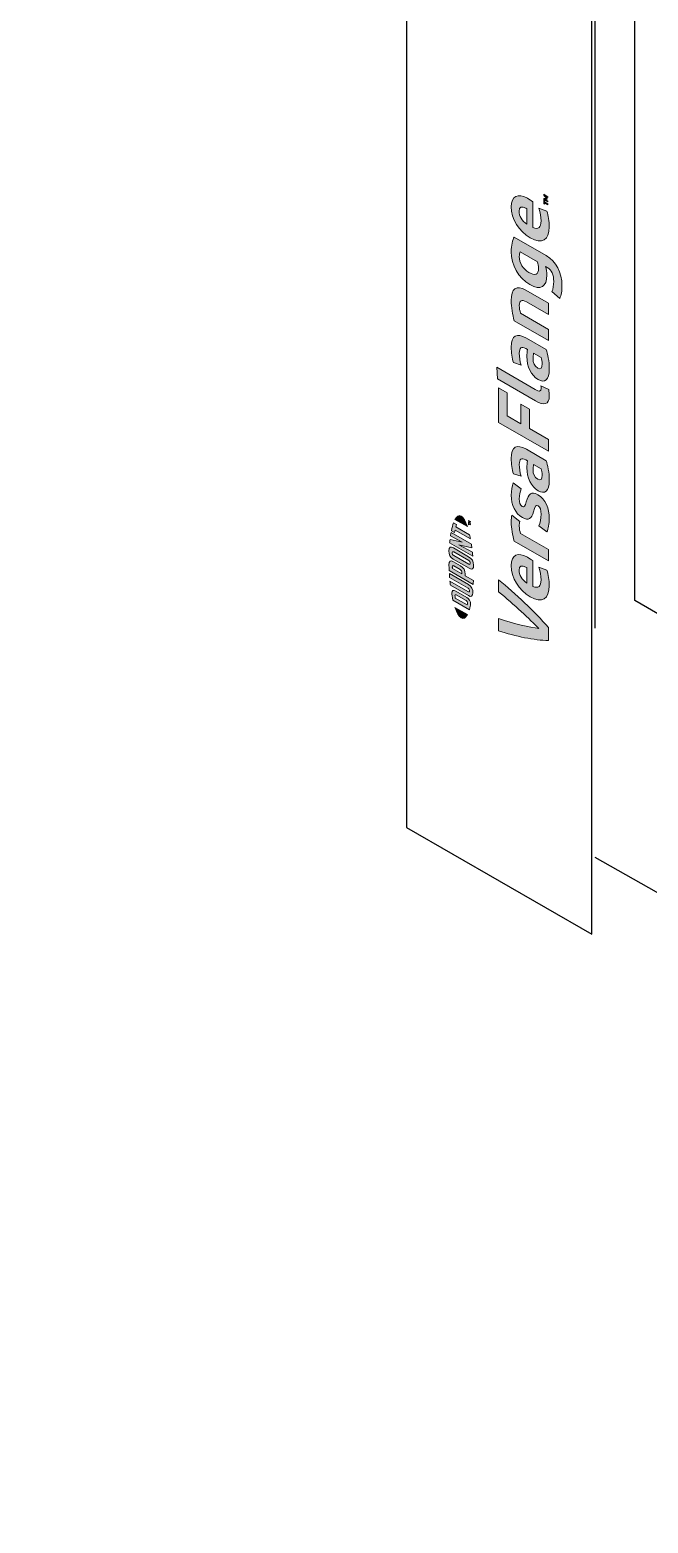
# Model space of a CAD drawing. Header units: inches. Extents: x -20.7 to 76.3, y -55.2 to 19.1.
# Drawn here: x 57.85 to 59.177, y -37.21 to -34.005 of the extents above; entities that cross this region are included whole.
import ezdxf

# ---------------------------------------------------------------- set-up
doc = ezdxf.new("R2010")
doc.units = ezdxf.units.IN
doc.header["$MEASUREMENT"] = 0
doc.layers.add('G-ANNO-TTLB', color=7, linetype='Continuous', lineweight=0)
doc.layers.add('TYVEK', color=7, linetype='Continuous', lineweight=0)

# ---------------------------------------------------------------- blocks, each defined once
blk = doc.blocks.new('Block_360')
at = {"layer": 'TYVEK', "true_color": 0x18467f, "transparency": 33554687}
h = blk.add_hatch(color=156, dxfattribs=at)
h.dxf.hatch_style = 2
edge = h.paths.add_edge_path()
edge.add_spline(control_points=[(58.7616, -35.084), (58.7619, -35.0821), (58.7623, -35.0803), (58.7626, -35.0786), (58.7626, -35.0786), (58.7956, -35.0976), (58.7956, -35.0976), (58.7953, -35.0956), (58.7945, -35.0917), (58.7939, -35.0891), (58.7939, -35.0891), (58.7642, -35.072), (58.7642, -35.072), (58.7647, -35.0701), (58.7652, -35.0683), (58.7656, -35.0668), (58.7656, -35.0668), (58.7593, -35.0631), (58.7593, -35.0631), (58.7575, -35.0679), (58.756, -35.0734), (58.7547, -35.08), (58.7547, -35.08), (58.7616, -35.084), (58.7616, -35.084)], knot_values=[0, 0, 0, 0, 1, 1, 1, 2, 2, 2, 3, 3, 3, 4, 4, 4, 5, 5, 5, 6, 6, 6, 7, 7, 7, 8, 8, 8, 8], degree=3, periodic=0)
h = blk.add_hatch(color=156, dxfattribs=at)
h.dxf.hatch_style = 2
edge = h.paths.add_edge_path()
edge.add_spline(control_points=[(58.7757, -35.0487), (58.7806, -35.0515), (58.7851, -35.0596), (58.7891, -35.0713), (58.7891, -35.0713), (58.7624, -35.0559), (58.7624, -35.0559), (58.7663, -35.0487), (58.7709, -35.0459), (58.7757, -35.0487)], knot_values=[0, 0, 0, 0, 1, 1, 1, 2, 2, 2, 3, 3, 3, 3], degree=3, periodic=0)
edge.add_line((58.7757, -35.0487), (58.7757, -35.0487))
h = blk.add_hatch(color=156, dxfattribs=at)
h.dxf.hatch_style = 2
edge = h.paths.add_edge_path()
edge.add_spline(control_points=[(58.7917, -35.0624), (58.7917, -35.0624), (58.7917, -35.0615), (58.7917, -35.0615), (58.7917, -35.0615), (58.7936, -35.0612), (58.7936, -35.0612), (58.7936, -35.0612), (58.7917, -35.0588), (58.7917, -35.0588), (58.7917, -35.0588), (58.7917, -35.0579), (58.7917, -35.0579), (58.7917, -35.0579), (58.7956, -35.0602), (58.7956, -35.0602), (58.7956, -35.0602), (58.7956, -35.061), (58.7956, -35.061), (58.7956, -35.061), (58.7928, -35.0594), (58.7928, -35.0594), (58.7928, -35.0594), (58.7947, -35.0618), (58.7947, -35.0618), (58.7947, -35.0618), (58.7947, -35.0619), (58.7947, -35.0619), (58.7947, -35.0619), (58.7928, -35.0622), (58.7928, -35.0622), (58.7928, -35.0622), (58.7956, -35.0638), (58.7956, -35.0638), (58.7956, -35.0638), (58.7956, -35.0646), (58.7956, -35.0646), (58.7956, -35.0646), (58.7917, -35.0624), (58.7917, -35.0624)], knot_values=[0, 0, 0, 0, 1, 1, 1, 2, 2, 2, 3, 3, 3, 4, 4, 4, 5, 5, 5, 6, 6, 6, 7, 7, 7, 8, 8, 8, 9, 9, 9, 10, 10, 10, 11, 11, 11, 12, 12, 12, 13, 13, 13, 13], degree=3, periodic=0)
edge = h.paths.add_edge_path()
edge.add_spline(control_points=[(58.7924, -35.0659), (58.7924, -35.0659), (58.7924, -35.0673), (58.7924, -35.0673), (58.7924, -35.0673), (58.7917, -35.0669), (58.7917, -35.0669), (58.7917, -35.0669), (58.7917, -35.0633), (58.7917, -35.0633), (58.7917, -35.0633), (58.7924, -35.0637), (58.7924, -35.0637), (58.7924, -35.0637), (58.7924, -35.0651), (58.7924, -35.0651), (58.7924, -35.0651), (58.7956, -35.0669), (58.7956, -35.0669), (58.7956, -35.0669), (58.7956, -35.0677), (58.7956, -35.0677), (58.7956, -35.0677), (58.7924, -35.0659), (58.7924, -35.0659)], knot_values=[0, 0, 0, 0, 1, 1, 1, 2, 2, 2, 3, 3, 3, 4, 4, 4, 5, 5, 5, 6, 6, 6, 7, 7, 7, 8, 8, 8, 8], degree=3, periodic=0)
h = blk.add_hatch(color=156, dxfattribs=at)
h.dxf.hatch_style = 2
edge = h.paths.add_edge_path()
edge.add_spline(control_points=[(58.778, -35.1047), (58.778, -35.1047), (58.7517, -35.0988), (58.7517, -35.0988), (58.7514, -35.1011), (58.7511, -35.104), (58.7509, -35.1062), (58.7509, -35.1062), (58.8006, -35.1349), (58.8006, -35.1349), (58.8004, -35.1332), (58.8, -35.1287), (58.7998, -35.1264), (58.7998, -35.1264), (58.7705, -35.1102), (58.7705, -35.1102), (58.7705, -35.1102), (58.7986, -35.1166), (58.7986, -35.1166), (58.7984, -35.1144), (58.7979, -35.1111), (58.7976, -35.1089), (58.7976, -35.1089), (58.754, -35.0837), (58.754, -35.0837), (58.7536, -35.0856), (58.753, -35.0891), (58.7528, -35.0907), (58.7528, -35.0907), (58.778, -35.1047), (58.778, -35.1047)], knot_values=[0, 0, 0, 0, 1, 1, 1, 2, 2, 2, 3, 3, 3, 4, 4, 4, 5, 5, 5, 6, 6, 6, 7, 7, 7, 8, 8, 8, 9, 9, 9, 10, 10, 10, 10], degree=3, periodic=0)
h = blk.add_hatch(color=156, dxfattribs=at)
h.dxf.hatch_style = 2
edge = h.paths.add_edge_path()
edge.add_spline(control_points=[(58.7919, -35.1443), (58.7939, -35.1455), (58.795, -35.1469), (58.7951, -35.1499), (58.7952, -35.1529), (58.794, -35.1531), (58.7919, -35.1519), (58.7919, -35.1519), (58.7597, -35.1333), (58.7597, -35.1333), (58.7575, -35.132), (58.7564, -35.1305), (58.7564, -35.1275), (58.7565, -35.1246), (58.7576, -35.1245), (58.7597, -35.1257), (58.7597, -35.1257), (58.7919, -35.1443), (58.7919, -35.1443)], knot_values=[0, 0, 0, 0, 1, 1, 1, 2, 2, 2, 3, 3, 3, 4, 4, 4, 5, 5, 5, 6, 6, 6, 6], degree=3, periodic=0)
edge = h.paths.add_edge_path()
edge.add_spline(control_points=[(58.7492, -35.1234), (58.7489, -35.1309), (58.7519, -35.1372), (58.7587, -35.1412), (58.7587, -35.1412), (58.7925, -35.1607), (58.7925, -35.1607), (58.7997, -35.1648), (58.8027, -35.1624), (58.8023, -35.1541), (58.802, -35.1459), (58.7994, -35.1402), (58.7917, -35.1358), (58.7917, -35.1358), (58.7594, -35.1171), (58.7594, -35.1171), (58.7522, -35.1129), (58.7496, -35.1152), (58.7492, -35.1234)], knot_values=[0, 0, 0, 0, 1, 1, 1, 2, 2, 2, 3, 3, 3, 4, 4, 4, 5, 5, 5, 6, 6, 6, 6], degree=3, periodic=0)
edge.add_line((58.7492, -35.1234), (58.7492, -35.1234))
h = blk.add_hatch(color=156, dxfattribs=at)
h.dxf.hatch_style = 2
edge = h.paths.add_edge_path()
edge.add_spline(control_points=[(58.7738, -35.1636), (58.7761, -35.1649), (58.7772, -35.1664), (58.7772, -35.1698), (58.7772, -35.1698), (58.7772, -35.1728), (58.7772, -35.1728), (58.7772, -35.1728), (58.7568, -35.161), (58.7568, -35.161), (58.7567, -35.1596), (58.7567, -35.1589), (58.7567, -35.1582), (58.7567, -35.1545), (58.7579, -35.1544), (58.7602, -35.1557), (58.7602, -35.1557), (58.7738, -35.1636), (58.7738, -35.1636)], knot_values=[0, 0, 0, 0, 1, 1, 1, 2, 2, 2, 3, 3, 3, 4, 4, 4, 5, 5, 5, 6, 6, 6, 6], degree=3, periodic=0)
edge = h.paths.add_edge_path()
edge.add_spline(control_points=[(58.7495, -35.1535), (58.7495, -35.155), (58.7497, -35.1603), (58.7499, -35.1653), (58.7499, -35.1653), (58.8016, -35.1952), (58.8016, -35.1952), (58.8017, -35.1936), (58.8019, -35.1894), (58.802, -35.1871), (58.802, -35.1871), (58.7844, -35.1769), (58.7844, -35.1769), (58.7844, -35.1769), (58.7844, -35.1736), (58.7844, -35.1736), (58.7844, -35.1649), (58.781, -35.1593), (58.7744, -35.1555), (58.7744, -35.1555), (58.7591, -35.1467), (58.7591, -35.1467), (58.7527, -35.143), (58.7495, -35.1452), (58.7495, -35.1535)], knot_values=[0, 0, 0, 0, 1, 1, 1, 2, 2, 2, 3, 3, 3, 4, 4, 4, 5, 5, 5, 6, 6, 6, 7, 7, 7, 8, 8, 8, 8], degree=3, periodic=0)
edge.add_line((58.7495, -35.1535), (58.7495, -35.1535))
h = blk.add_hatch(color=156, dxfattribs=at)
h.dxf.hatch_style = 2
edge = h.paths.add_edge_path()
edge.add_spline(control_points=[(58.7907, -35.2037), (58.7928, -35.2049), (58.7941, -35.2065), (58.7937, -35.2092), (58.7934, -35.2119), (58.7924, -35.2121), (58.79, -35.2107), (58.79, -35.2107), (58.7515, -35.1885), (58.7515, -35.1885), (58.7517, -35.1905), (58.7522, -35.195), (58.7525, -35.197), (58.7525, -35.197), (58.7913, -35.2194), (58.7913, -35.2194), (58.7975, -35.223), (58.7999, -35.221), (58.8008, -35.2133), (58.8015, -35.2062), (58.7982, -35.1997), (58.7913, -35.1957), (58.7913, -35.1957), (58.7503, -35.172), (58.7503, -35.172), (58.7503, -35.1736), (58.7507, -35.179), (58.7509, -35.1807), (58.7509, -35.1807), (58.7907, -35.2037), (58.7907, -35.2037)], knot_values=[0, 0, 0, 0, 1, 1, 1, 2, 2, 2, 3, 3, 3, 4, 4, 4, 5, 5, 5, 6, 6, 6, 7, 7, 7, 8, 8, 8, 9, 9, 9, 10, 10, 10, 10], degree=3, periodic=0)
h = blk.add_hatch(color=156, dxfattribs=at)
h.dxf.hatch_style = 2
edge = h.paths.add_edge_path()
edge.add_spline(control_points=[(58.7866, -35.2301), (58.7886, -35.2313), (58.7893, -35.2331), (58.7893, -35.2348), (58.7893, -35.2361), (58.7889, -35.2379), (58.7885, -35.2393), (58.7885, -35.2393), (58.763, -35.2246), (58.763, -35.2246), (58.7626, -35.2227), (58.7622, -35.2205), (58.7622, -35.2192), (58.7622, -35.2175), (58.7629, -35.2165), (58.765, -35.2177), (58.765, -35.2177), (58.7866, -35.2301), (58.7866, -35.2301)], knot_values=[0, 0, 0, 0, 1, 1, 1, 2, 2, 2, 3, 3, 3, 4, 4, 4, 5, 5, 5, 6, 6, 6, 6], degree=3, periodic=0)
edge = h.paths.add_edge_path()
edge.add_spline(control_points=[(58.7556, -35.2142), (58.7556, -35.2169), (58.7562, -35.2211), (58.7581, -35.2291), (58.7581, -35.2291), (58.7934, -35.2495), (58.7934, -35.2495), (58.795, -35.2443), (58.796, -35.2402), (58.796, -35.2375), (58.796, -35.2314), (58.7927, -35.2261), (58.7875, -35.2231), (58.7875, -35.2231), (58.764, -35.2096), (58.764, -35.2096), (58.7588, -35.2066), (58.7556, -35.2081), (58.7556, -35.2142)], knot_values=[0, 0, 0, 0, 1, 1, 1, 2, 2, 2, 3, 3, 3, 4, 4, 4, 5, 5, 5, 6, 6, 6, 6], degree=3, periodic=0)
edge.add_line((58.7556, -35.2142), (58.7556, -35.2142))
h = blk.add_hatch(color=156, dxfattribs=at)
h.dxf.hatch_style = 2
edge = h.paths.add_edge_path()
edge.add_spline(control_points=[(58.7757, -35.2672), (58.7806, -35.27), (58.7851, -35.2673), (58.7891, -35.26), (58.7891, -35.26), (58.7624, -35.2447), (58.7624, -35.2447), (58.7663, -35.2564), (58.7709, -35.2644), (58.7757, -35.2672)], knot_values=[0, 0, 0, 0, 1, 1, 1, 2, 2, 2, 3, 3, 3, 3], degree=3, periodic=0)
edge.add_line((58.7757, -35.2672), (58.7757, -35.2672))
at = {"layer": 'TYVEK'}
for points, knots in [([(58.7616, -35.084), (58.7619, -35.0821), (58.7623, -35.0803), (58.7626, -35.0786), (58.7626, -35.0786), (58.7956, -35.0976), (58.7956, -35.0976), (58.7953, -35.0956), (58.7945, -35.0917), (58.7939, -35.0891), (58.7939, -35.0891), (58.7642, -35.072), (58.7642, -35.072), (58.7647, -35.0701), (58.7652, -35.0683), (58.7656, -35.0668), (58.7656, -35.0668), (58.7593, -35.0631), (58.7593, -35.0631), (58.7575, -35.0679), (58.756, -35.0734), (58.7547, -35.08), (58.7547, -35.08), (58.7616, -35.084), (58.7616, -35.084)], [0, 0, 0, 0, 1, 1, 1, 2, 2, 2, 3, 3, 3, 4, 4, 4, 5, 5, 5, 6, 6, 6, 7, 7, 7, 8, 8, 8, 8]), ([(58.7757, -35.0487), (58.7806, -35.0515), (58.7851, -35.0596), (58.7891, -35.0713), (58.7891, -35.0713), (58.7624, -35.0559), (58.7624, -35.0559), (58.7663, -35.0487), (58.7709, -35.0459), (58.7757, -35.0487)], [0, 0, 0, 0, 1, 1, 1, 2, 2, 2, 3, 3, 3, 3]), ([(58.7917, -35.0624), (58.7917, -35.0624), (58.7917, -35.0615), (58.7917, -35.0615), (58.7917, -35.0615), (58.7936, -35.0612), (58.7936, -35.0612), (58.7936, -35.0612), (58.7917, -35.0588), (58.7917, -35.0588), (58.7917, -35.0588), (58.7917, -35.0579), (58.7917, -35.0579), (58.7917, -35.0579), (58.7956, -35.0602), (58.7956, -35.0602), (58.7956, -35.0602), (58.7956, -35.061), (58.7956, -35.061), (58.7956, -35.061), (58.7928, -35.0594), (58.7928, -35.0594), (58.7928, -35.0594), (58.7947, -35.0618), (58.7947, -35.0618), (58.7947, -35.0618), (58.7947, -35.0619), (58.7947, -35.0619), (58.7947, -35.0619), (58.7928, -35.0622), (58.7928, -35.0622), (58.7928, -35.0622), (58.7956, -35.0638), (58.7956, -35.0638), (58.7956, -35.0638), (58.7956, -35.0646), (58.7956, -35.0646), (58.7956, -35.0646), (58.7917, -35.0624), (58.7917, -35.0624)], [0, 0, 0, 0, 1, 1, 1, 2, 2, 2, 3, 3, 3, 4, 4, 4, 5, 5, 5, 6, 6, 6, 7, 7, 7, 8, 8, 8, 9, 9, 9, 10, 10, 10, 11, 11, 11, 12, 12, 12, 13, 13, 13, 13]), ([(58.778, -35.1047), (58.778, -35.1047), (58.7517, -35.0988), (58.7517, -35.0988), (58.7514, -35.1011), (58.7511, -35.104), (58.7509, -35.1062), (58.7509, -35.1062), (58.8006, -35.1349), (58.8006, -35.1349), (58.8004, -35.1332), (58.8, -35.1287), (58.7998, -35.1264), (58.7998, -35.1264), (58.7705, -35.1102), (58.7705, -35.1102), (58.7705, -35.1102), (58.7986, -35.1166), (58.7986, -35.1166), (58.7984, -35.1144), (58.7979, -35.1111), (58.7976, -35.1089), (58.7976, -35.1089), (58.754, -35.0837), (58.754, -35.0837), (58.7536, -35.0856), (58.753, -35.0891), (58.7528, -35.0907), (58.7528, -35.0907), (58.778, -35.1047), (58.778, -35.1047)], [0, 0, 0, 0, 1, 1, 1, 2, 2, 2, 3, 3, 3, 4, 4, 4, 5, 5, 5, 6, 6, 6, 7, 7, 7, 8, 8, 8, 9, 9, 9, 10, 10, 10, 10]), ([(58.7924, -35.0659), (58.7924, -35.0659), (58.7924, -35.0673), (58.7924, -35.0673), (58.7924, -35.0673), (58.7917, -35.0669), (58.7917, -35.0669), (58.7917, -35.0669), (58.7917, -35.0633), (58.7917, -35.0633), (58.7917, -35.0633), (58.7924, -35.0637), (58.7924, -35.0637), (58.7924, -35.0637), (58.7924, -35.0651), (58.7924, -35.0651), (58.7924, -35.0651), (58.7956, -35.0669), (58.7956, -35.0669), (58.7956, -35.0669), (58.7956, -35.0677), (58.7956, -35.0677), (58.7956, -35.0677), (58.7924, -35.0659), (58.7924, -35.0659)], [0, 0, 0, 0, 1, 1, 1, 2, 2, 2, 3, 3, 3, 4, 4, 4, 5, 5, 5, 6, 6, 6, 7, 7, 7, 8, 8, 8, 8]), ([(58.7492, -35.1234), (58.7489, -35.1309), (58.7519, -35.1372), (58.7587, -35.1412), (58.7587, -35.1412), (58.7925, -35.1607), (58.7925, -35.1607), (58.7997, -35.1648), (58.8027, -35.1624), (58.8023, -35.1541), (58.802, -35.1459), (58.7994, -35.1402), (58.7917, -35.1358), (58.7917, -35.1358), (58.7594, -35.1171), (58.7594, -35.1171), (58.7522, -35.1129), (58.7496, -35.1152), (58.7492, -35.1234)], [0, 0, 0, 0, 1, 1, 1, 2, 2, 2, 3, 3, 3, 4, 4, 4, 5, 5, 5, 6, 6, 6, 6]), ([(58.7919, -35.1443), (58.7939, -35.1455), (58.795, -35.1469), (58.7951, -35.1499), (58.7952, -35.1529), (58.794, -35.1531), (58.7919, -35.1519), (58.7919, -35.1519), (58.7597, -35.1333), (58.7597, -35.1333), (58.7575, -35.132), (58.7564, -35.1305), (58.7564, -35.1275), (58.7565, -35.1246), (58.7576, -35.1245), (58.7597, -35.1257), (58.7597, -35.1257), (58.7919, -35.1443), (58.7919, -35.1443)], [0, 0, 0, 0, 1, 1, 1, 2, 2, 2, 3, 3, 3, 4, 4, 4, 5, 5, 5, 6, 6, 6, 6]), ([(58.7495, -35.1535), (58.7495, -35.155), (58.7497, -35.1603), (58.7499, -35.1653), (58.7499, -35.1653), (58.8016, -35.1952), (58.8016, -35.1952), (58.8017, -35.1936), (58.8019, -35.1894), (58.802, -35.1871), (58.802, -35.1871), (58.7844, -35.1769), (58.7844, -35.1769), (58.7844, -35.1769), (58.7844, -35.1736), (58.7844, -35.1736), (58.7844, -35.1649), (58.781, -35.1593), (58.7744, -35.1555), (58.7744, -35.1555), (58.7591, -35.1467), (58.7591, -35.1467), (58.7527, -35.143), (58.7495, -35.1452), (58.7495, -35.1535)], [0, 0, 0, 0, 1, 1, 1, 2, 2, 2, 3, 3, 3, 4, 4, 4, 5, 5, 5, 6, 6, 6, 7, 7, 7, 8, 8, 8, 8]), ([(58.7738, -35.1636), (58.7761, -35.1649), (58.7772, -35.1664), (58.7772, -35.1698), (58.7772, -35.1698), (58.7772, -35.1728), (58.7772, -35.1728), (58.7772, -35.1728), (58.7568, -35.161), (58.7568, -35.161), (58.7567, -35.1596), (58.7567, -35.1589), (58.7567, -35.1582), (58.7567, -35.1545), (58.7579, -35.1544), (58.7602, -35.1557), (58.7602, -35.1557), (58.7738, -35.1636), (58.7738, -35.1636)], [0, 0, 0, 0, 1, 1, 1, 2, 2, 2, 3, 3, 3, 4, 4, 4, 5, 5, 5, 6, 6, 6, 6]), ([(58.7907, -35.2037), (58.7928, -35.2049), (58.7941, -35.2065), (58.7937, -35.2092), (58.7934, -35.2119), (58.7924, -35.2121), (58.79, -35.2107), (58.79, -35.2107), (58.7515, -35.1885), (58.7515, -35.1885), (58.7517, -35.1905), (58.7522, -35.195), (58.7525, -35.197), (58.7525, -35.197), (58.7913, -35.2194), (58.7913, -35.2194), (58.7975, -35.223), (58.7999, -35.221), (58.8008, -35.2133), (58.8015, -35.2062), (58.7982, -35.1997), (58.7913, -35.1957), (58.7913, -35.1957), (58.7503, -35.172), (58.7503, -35.172), (58.7503, -35.1736), (58.7507, -35.179), (58.7509, -35.1807), (58.7509, -35.1807), (58.7907, -35.2037), (58.7907, -35.2037)], [0, 0, 0, 0, 1, 1, 1, 2, 2, 2, 3, 3, 3, 4, 4, 4, 5, 5, 5, 6, 6, 6, 7, 7, 7, 8, 8, 8, 9, 9, 9, 10, 10, 10, 10]), ([(58.7556, -35.2142), (58.7556, -35.2169), (58.7562, -35.2211), (58.7581, -35.2291), (58.7581, -35.2291), (58.7934, -35.2495), (58.7934, -35.2495), (58.795, -35.2443), (58.796, -35.2402), (58.796, -35.2375), (58.796, -35.2314), (58.7927, -35.2261), (58.7875, -35.2231), (58.7875, -35.2231), (58.764, -35.2096), (58.764, -35.2096), (58.7588, -35.2066), (58.7556, -35.2081), (58.7556, -35.2142)], [0, 0, 0, 0, 1, 1, 1, 2, 2, 2, 3, 3, 3, 4, 4, 4, 5, 5, 5, 6, 6, 6, 6]), ([(58.7866, -35.2301), (58.7886, -35.2313), (58.7893, -35.2331), (58.7893, -35.2348), (58.7893, -35.2361), (58.7889, -35.2379), (58.7885, -35.2393), (58.7885, -35.2393), (58.763, -35.2246), (58.763, -35.2246), (58.7626, -35.2227), (58.7622, -35.2205), (58.7622, -35.2192), (58.7622, -35.2175), (58.7629, -35.2165), (58.765, -35.2177), (58.765, -35.2177), (58.7866, -35.2301), (58.7866, -35.2301)], [0, 0, 0, 0, 1, 1, 1, 2, 2, 2, 3, 3, 3, 4, 4, 4, 5, 5, 5, 6, 6, 6, 6]), ([(58.7757, -35.2672), (58.7806, -35.27), (58.7851, -35.2673), (58.7891, -35.26), (58.7891, -35.26), (58.7624, -35.2447), (58.7624, -35.2447), (58.7663, -35.2564), (58.7709, -35.2644), (58.7757, -35.2672)], [0, 0, 0, 0, 1, 1, 1, 2, 2, 2, 3, 3, 3, 3])]:
    blk.add_open_spline(points, degree=3, knots=knots, dxfattribs=at)
blk = doc.blocks.new('Block_362')
at = {"layer": 'TYVEK', "true_color": 0x18467f, "transparency": 33554687}
h = blk.add_hatch(color=156, dxfattribs=at)
h.dxf.hatch_style = 2
edge = h.paths.add_edge_path()
edge.add_spline(control_points=[(58.9529, -34.3579), (58.9529, -34.3579), (58.9621, -34.3632), (58.9621, -34.3632), (58.9621, -34.3632), (58.9621, -34.3652), (58.9621, -34.3652), (58.9621, -34.3652), (58.9577, -34.3626), (58.9577, -34.3626), (58.9571, -34.3623), (58.9565, -34.3619), (58.956, -34.3616), (58.9574, -34.3631), (58.9589, -34.3649), (58.9605, -34.367), (58.9605, -34.367), (58.9605, -34.3687), (58.9605, -34.3687), (58.9589, -34.3689), (58.9574, -34.369), (58.956, -34.369), (58.9565, -34.3692), (58.9571, -34.3695), (58.9577, -34.3698), (58.9577, -34.3698), (58.9621, -34.3724), (58.9621, -34.3724), (58.9621, -34.3724), (58.9621, -34.3744), (58.9621, -34.3744), (58.9621, -34.3744), (58.9529, -34.369), (58.9529, -34.369), (58.9529, -34.369), (58.9529, -34.3668), (58.9529, -34.3668), (58.9549, -34.367), (58.9566, -34.367), (58.9586, -34.3668), (58.9566, -34.3642), (58.9549, -34.3622), (58.9529, -34.3601), (58.9529, -34.3601), (58.9529, -34.3579), (58.9529, -34.3579)], knot_values=[0, 0, 0, 0, 1, 1, 1, 2, 2, 2, 3, 3, 3, 4, 4, 4, 5, 5, 5, 6, 6, 6, 7, 7, 7, 8, 8, 8, 9, 9, 9, 10, 10, 10, 11, 11, 11, 12, 12, 12, 13, 13, 13, 14, 14, 14, 15, 15, 15, 15], degree=3, periodic=0)
h = blk.add_hatch(color=156, dxfattribs=at)
h.dxf.hatch_style = 2
h.paths.add_polyline_path([(58.9545, -34.3764), (58.9545, -34.3792), (58.9529, -34.3782), (58.9529, -34.3705), (58.9545, -34.3714), (58.9545, -34.3742), (58.9621, -34.3786), (58.9621, -34.3807)])
at = {"layer": 'TYVEK'}
blk.add_lwpolyline([(58.9545, -34.3764), (58.9545, -34.3792), (58.9529, -34.3782), (58.9529, -34.3705), (58.9545, -34.3714), (58.9545, -34.3742), (58.9621, -34.3786), (58.9621, -34.3807)], close=True, dxfattribs=at)
blk.add_open_spline([(58.9529, -34.3579), (58.9529, -34.3579), (58.9621, -34.3632), (58.9621, -34.3632), (58.9621, -34.3632), (58.9621, -34.3652), (58.9621, -34.3652), (58.9621, -34.3652), (58.9577, -34.3626), (58.9577, -34.3626), (58.9571, -34.3623), (58.9565, -34.3619), (58.956, -34.3616), (58.9574, -34.3631), (58.9589, -34.3649), (58.9605, -34.367), (58.9605, -34.367), (58.9605, -34.3687), (58.9605, -34.3687), (58.9589, -34.3689), (58.9574, -34.369), (58.956, -34.369), (58.9565, -34.3692), (58.9571, -34.3695), (58.9577, -34.3698), (58.9577, -34.3698), (58.9621, -34.3724), (58.9621, -34.3724), (58.9621, -34.3724), (58.9621, -34.3744), (58.9621, -34.3744), (58.9621, -34.3744), (58.9529, -34.369), (58.9529, -34.369), (58.9529, -34.369), (58.9529, -34.3668), (58.9529, -34.3668), (58.9549, -34.367), (58.9566, -34.367), (58.9586, -34.3668), (58.9566, -34.3642), (58.9549, -34.3622), (58.9529, -34.3601), (58.9529, -34.3601), (58.9529, -34.3579), (58.9529, -34.3579)], degree=3, knots=[0, 0, 0, 0, 1, 1, 1, 2, 2, 2, 3, 3, 3, 4, 4, 4, 5, 5, 5, 6, 6, 6, 7, 7, 7, 8, 8, 8, 9, 9, 9, 10, 10, 10, 11, 11, 11, 12, 12, 12, 13, 13, 13, 14, 14, 14, 15, 15, 15, 15], dxfattribs=at)
blk = doc.blocks.new('Block_363')
at = {"layer": 'TYVEK', "true_color": 0x18467f, "transparency": 33554687}
h = blk.add_hatch(color=156, dxfattribs=at)
h.dxf.hatch_style = 2
edge = h.paths.add_edge_path()
edge.add_spline(control_points=[(58.9166, -34.4223), (58.9166, -34.4223), (58.9166, -34.389), (58.9166, -34.389), (58.9166, -34.389), (58.9148, -34.3879), (58.9148, -34.3879), (58.9062, -34.383), (58.8999, -34.3846), (58.8999, -34.3943), (58.8999, -34.4044), (58.9062, -34.4147), (58.9166, -34.4223)], knot_values=[0, 0, 0, 0, 1, 1, 1, 2, 2, 2, 3, 3, 3, 4, 4, 4, 4], degree=3, periodic=0)
edge = h.paths.add_edge_path()
edge.add_spline(control_points=[(58.9597, -34.3941), (58.9628, -34.4036), (58.9649, -34.4162), (58.9649, -34.4278), (58.9649, -34.456), (58.9493, -34.4662), (58.9239, -34.4516), (58.8996, -34.4376), (58.8831, -34.4103), (58.8831, -34.3846), (58.8831, -34.3616), (58.8973, -34.3547), (58.9178, -34.3666), (58.9224, -34.3692), (58.9264, -34.3719), (58.9294, -34.374), (58.9294, -34.374), (58.9294, -34.4294), (58.9294, -34.4294), (58.9417, -34.4341), (58.9472, -34.4291), (58.9472, -34.4151), (58.9472, -34.4065), (58.9455, -34.3973), (58.9427, -34.3881), (58.9427, -34.3881), (58.9597, -34.3941), (58.9597, -34.3941)], knot_values=[0, 0, 0, 0, 1, 1, 1, 2, 2, 2, 3, 3, 3, 4, 4, 4, 5, 5, 5, 6, 6, 6, 7, 7, 7, 8, 8, 8, 9, 9, 9, 9], degree=3, periodic=0)
h = blk.add_hatch(color=156, dxfattribs=at)
h.dxf.hatch_style = 2
edge = h.paths.add_edge_path()
edge.add_spline(control_points=[(58.942, -34.5169), (58.942, -34.512), (58.9409, -34.5073), (58.9394, -34.5027), (58.9394, -34.5027), (58.9022, -34.4813), (58.9022, -34.4813), (58.9013, -34.4841), (58.9005, -34.4875), (58.9005, -34.4914), (58.9005, -34.5057), (58.9088, -34.5187), (58.9213, -34.526), (58.934, -34.5333), (58.942, -34.5304), (58.942, -34.5169)], knot_values=[0, 0, 0, 0, 1, 1, 1, 2, 2, 2, 3, 3, 3, 4, 4, 4, 5, 5, 5, 5], degree=3, periodic=0)
edge = h.paths.add_edge_path()
edge.add_spline(control_points=[(58.9921, -34.5535), (58.9921, -34.5669), (58.9907, -34.5739), (58.9874, -34.5815), (58.9874, -34.5815), (58.9707, -34.5668), (58.9707, -34.5668), (58.9733, -34.5609), (58.9745, -34.5535), (58.9745, -34.5448), (58.9745, -34.5313), (58.9696, -34.5202), (58.9603, -34.5148), (58.9603, -34.5148), (58.9568, -34.5128), (58.9568, -34.5128), (58.9586, -34.5193), (58.9596, -34.5254), (58.9596, -34.5309), (58.9596, -34.5568), (58.9463, -34.5651), (58.9232, -34.5518), (58.8986, -34.5375), (58.8831, -34.5095), (58.8831, -34.4813), (58.8831, -34.4675), (58.8862, -34.4559), (58.8892, -34.4498), (58.8892, -34.4498), (58.9582, -34.4896), (58.9582, -34.4896), (58.9797, -34.502), (58.9921, -34.5262), (58.9921, -34.5535)], knot_values=[0, 0, 0, 0, 1, 1, 1, 2, 2, 2, 3, 3, 3, 4, 4, 4, 5, 5, 5, 6, 6, 6, 7, 7, 7, 8, 8, 8, 9, 9, 9, 10, 10, 10, 11, 11, 11, 11], degree=3, periodic=0)
h = blk.add_hatch(color=156, dxfattribs=at)
h.dxf.hatch_style = 2
edge = h.paths.add_edge_path()
edge.add_spline(control_points=[(58.9631, -34.6719), (58.9631, -34.6719), (58.8898, -34.6296), (58.8898, -34.6296), (58.8857, -34.6162), (58.8831, -34.5996), (58.8831, -34.5861), (58.8831, -34.5605), (58.8941, -34.5522), (58.9145, -34.5639), (58.9145, -34.5639), (58.9631, -34.592), (58.9631, -34.592), (58.9631, -34.592), (58.9631, -34.6162), (58.9631, -34.6162), (58.9631, -34.6162), (58.916, -34.589), (58.916, -34.589), (58.9054, -34.5829), (58.9005, -34.5857), (58.9005, -34.5964), (58.9005, -34.602), (58.9015, -34.6078), (58.9033, -34.6134), (58.9033, -34.6134), (58.9631, -34.6479), (58.9631, -34.6479), (58.9631, -34.6479), (58.9631, -34.6719), (58.9631, -34.6719)], knot_values=[0, 0, 0, 0, 1, 1, 1, 2, 2, 2, 3, 3, 3, 4, 4, 4, 5, 5, 5, 6, 6, 6, 7, 7, 7, 8, 8, 8, 9, 9, 9, 10, 10, 10, 10], degree=3, periodic=0)
h = blk.add_hatch(color=156, dxfattribs=at)
h.dxf.hatch_style = 2
edge = h.paths.add_edge_path()
edge.add_spline(control_points=[(58.9476, -34.7086), (58.9476, -34.7086), (58.9313, -34.6991), (58.9313, -34.6991), (58.9305, -34.7027), (58.93, -34.7066), (58.93, -34.7108), (58.93, -34.7189), (58.9328, -34.7268), (58.94, -34.731), (58.9464, -34.7347), (58.9498, -34.7313), (58.9498, -34.7221), (58.9498, -34.7168), (58.9489, -34.7119), (58.9476, -34.7086)], knot_values=[0, 0, 0, 0, 1, 1, 1, 2, 2, 2, 3, 3, 3, 4, 4, 4, 5, 5, 5, 5], degree=3, periodic=0)
edge = h.paths.add_edge_path()
edge.add_spline(control_points=[(58.9649, -34.7332), (58.9649, -34.7573), (58.9547, -34.7634), (58.9409, -34.7555), (58.9258, -34.7468), (58.9169, -34.7274), (58.9167, -34.7063), (58.9167, -34.7014), (58.9174, -34.6955), (58.918, -34.6914), (58.918, -34.6914), (58.9143, -34.6893), (58.9143, -34.6893), (58.905, -34.6839), (58.9005, -34.6875), (58.9005, -34.6992), (58.9005, -34.707), (58.9016, -34.7158), (58.9042, -34.7245), (58.9042, -34.7245), (58.8877, -34.7193), (58.8877, -34.7193), (58.8849, -34.7102), (58.8831, -34.6971), (58.8831, -34.6864), (58.8831, -34.6606), (58.895, -34.6547), (58.9157, -34.6666), (58.9157, -34.6666), (58.9582, -34.6912), (58.9582, -34.6912), (58.9614, -34.7002), (58.9649, -34.7157), (58.9649, -34.7332)], knot_values=[0, 0, 0, 0, 1, 1, 1, 2, 2, 2, 3, 3, 3, 4, 4, 4, 5, 5, 5, 6, 6, 6, 7, 7, 7, 8, 8, 8, 9, 9, 9, 10, 10, 10, 11, 11, 11, 11], degree=3, periodic=0)
h = blk.add_hatch(color=156, dxfattribs=at)
h.dxf.hatch_style = 2
edge = h.paths.add_edge_path()
edge.add_spline(control_points=[(58.9348, -34.7769), (58.943, -34.7816), (58.9475, -34.7817), (58.9475, -34.7747), (58.9475, -34.773), (58.9473, -34.7711), (58.947, -34.7694), (58.947, -34.7694), (58.9637, -34.7772), (58.9637, -34.7772), (58.9643, -34.7809), (58.9649, -34.7867), (58.9649, -34.7902), (58.9649, -34.8104), (58.9534, -34.8118), (58.9351, -34.8012), (58.9351, -34.8012), (58.8535, -34.7541), (58.8535, -34.7541), (58.8535, -34.7541), (58.8522, -34.7292), (58.8522, -34.7292), (58.8522, -34.7292), (58.9348, -34.7769), (58.9348, -34.7769)], knot_values=[0, 0, 0, 0, 1, 1, 1, 2, 2, 2, 3, 3, 3, 4, 4, 4, 5, 5, 5, 6, 6, 6, 7, 7, 7, 8, 8, 8, 8], degree=3, periodic=0)
h = blk.add_hatch(color=156, dxfattribs=at)
h.dxf.hatch_style = 2
edge = h.paths.add_edge_path()
edge.add_spline(control_points=[(58.9631, -34.9096), (58.9631, -34.9096), (58.8561, -34.8478), (58.8561, -34.8478), (58.8561, -34.8478), (58.8561, -34.7731), (58.8561, -34.7731), (58.8561, -34.7731), (58.8747, -34.7839), (58.8747, -34.7839), (58.8747, -34.7839), (58.8747, -34.8335), (58.8747, -34.8335), (58.8747, -34.8335), (58.9038, -34.8503), (58.9038, -34.8503), (58.9038, -34.8503), (58.9038, -34.8085), (58.9038, -34.8085), (58.9038, -34.8085), (58.9224, -34.8193), (58.9224, -34.8193), (58.9224, -34.8193), (58.9224, -34.861), (58.9224, -34.861), (58.9224, -34.861), (58.9631, -34.8845), (58.9631, -34.8845), (58.9631, -34.8845), (58.9631, -34.9096), (58.9631, -34.9096)], knot_values=[0, 0, 0, 0, 1, 1, 1, 2, 2, 2, 3, 3, 3, 4, 4, 4, 5, 5, 5, 6, 6, 6, 7, 7, 7, 8, 8, 8, 9, 9, 9, 10, 10, 10, 10], degree=3, periodic=0)
h = blk.add_hatch(color=156, dxfattribs=at)
h.dxf.hatch_style = 2
edge = h.paths.add_edge_path()
edge.add_spline(control_points=[(58.9476, -34.9473), (58.9476, -34.9473), (58.9313, -34.9378), (58.9313, -34.9378), (58.9305, -34.9414), (58.93, -34.9454), (58.93, -34.9496), (58.93, -34.9576), (58.9328, -34.9655), (58.94, -34.9697), (58.9464, -34.9734), (58.9498, -34.9701), (58.9498, -34.9608), (58.9498, -34.9555), (58.9489, -34.9506), (58.9476, -34.9473)], knot_values=[0, 0, 0, 0, 1, 1, 1, 2, 2, 2, 3, 3, 3, 4, 4, 4, 5, 5, 5, 5], degree=3, periodic=0)
edge = h.paths.add_edge_path()
edge.add_spline(control_points=[(58.9649, -34.972), (58.9649, -34.996), (58.9547, -35.0022), (58.9409, -34.9942), (58.9258, -34.9855), (58.9169, -34.9662), (58.9167, -34.945), (58.9167, -34.9401), (58.9174, -34.9342), (58.918, -34.9302), (58.918, -34.9302), (58.9143, -34.928), (58.9143, -34.928), (58.905, -34.9226), (58.9005, -34.9262), (58.9005, -34.938), (58.9005, -34.9457), (58.9016, -34.9545), (58.9042, -34.9632), (58.9042, -34.9632), (58.8877, -34.9581), (58.8877, -34.9581), (58.8849, -34.9489), (58.8831, -34.9358), (58.8831, -34.9251), (58.8831, -34.8993), (58.895, -34.8934), (58.9157, -34.9053), (58.9157, -34.9053), (58.9582, -34.9299), (58.9582, -34.9299), (58.9614, -34.9389), (58.9649, -34.9544), (58.9649, -34.972)], knot_values=[0, 0, 0, 0, 1, 1, 1, 2, 2, 2, 3, 3, 3, 4, 4, 4, 5, 5, 5, 6, 6, 6, 7, 7, 7, 8, 8, 8, 9, 9, 9, 10, 10, 10, 11, 11, 11, 11], degree=3, periodic=0)
h = blk.add_hatch(color=156, dxfattribs=at)
h.dxf.hatch_style = 2
edge = h.paths.add_edge_path()
edge.add_spline(control_points=[(58.9047, -34.99), (58.9025, -34.9968), (58.9005, -35.0035), (58.9005, -35.0119), (58.9005, -35.0193), (58.9024, -35.0253), (58.9068, -35.0278), (58.9114, -35.0305), (58.9128, -35.0272), (58.9154, -35.0182), (58.9203, -35.0007), (58.9262, -34.9947), (58.9403, -35.0028), (58.9568, -35.0123), (58.9649, -35.0324), (58.9649, -35.0538), (58.9649, -35.065), (58.9629, -35.0763), (58.9599, -35.0826), (58.9599, -35.0826), (58.9426, -35.0693), (58.9426, -35.0693), (58.9452, -35.0631), (58.9475, -35.0546), (58.9475, -35.0443), (58.9475, -35.0362), (58.945, -35.0292), (58.9408, -35.0267), (58.9357, -35.0238), (58.9343, -35.0274), (58.9308, -35.0397), (58.9271, -35.0538), (58.9206, -35.0596), (58.9073, -35.0519), (58.8917, -35.0429), (58.8831, -35.0252), (58.8831, -35.0038), (58.8831, -34.9938), (58.8849, -34.9835), (58.8875, -34.9774), (58.8875, -34.9774), (58.9047, -34.99), (58.9047, -34.99)], knot_values=[0, 0, 0, 0, 1, 1, 1, 2, 2, 2, 3, 3, 3, 4, 4, 4, 5, 5, 5, 6, 6, 6, 7, 7, 7, 8, 8, 8, 9, 9, 9, 10, 10, 10, 11, 11, 11, 12, 12, 12, 13, 13, 13, 14, 14, 14, 14], degree=3, periodic=0)
h = blk.add_hatch(color=156, dxfattribs=at)
h.dxf.hatch_style = 2
edge = h.paths.add_edge_path()
edge.add_spline(control_points=[(58.8831, -35.0616), (58.8831, -35.0553), (58.8837, -35.0497), (58.8845, -35.0467), (58.8845, -35.0467), (58.9018, -35.0601), (58.9018, -35.0601), (58.9008, -35.0626), (58.9005, -35.0661), (58.9005, -35.0698), (58.9005, -35.0763), (58.9016, -35.0813), (58.9031, -35.0858), (58.9031, -35.0858), (58.9631, -35.1204), (58.9631, -35.1204), (58.9631, -35.1204), (58.9631, -35.1446), (58.9631, -35.1446), (58.9631, -35.1446), (58.8898, -35.1023), (58.8898, -35.1023), (58.8857, -35.0905), (58.8831, -35.0743), (58.8831, -35.0616)], knot_values=[0, 0, 0, 0, 1, 1, 1, 2, 2, 2, 3, 3, 3, 4, 4, 4, 5, 5, 5, 6, 6, 6, 7, 7, 7, 8, 8, 8, 8], degree=3, periodic=0)
h = blk.add_hatch(color=156, dxfattribs=at)
h.dxf.hatch_style = 2
edge = h.paths.add_edge_path()
edge.add_spline(control_points=[(58.9166, -35.1926), (58.9166, -35.1926), (58.9166, -35.1593), (58.9166, -35.1593), (58.9166, -35.1593), (58.9148, -35.1583), (58.9148, -35.1583), (58.9062, -35.1533), (58.8999, -35.155), (58.8999, -35.1646), (58.8999, -35.1748), (58.9062, -35.185), (58.9166, -35.1926)], knot_values=[0, 0, 0, 0, 1, 1, 1, 2, 2, 2, 3, 3, 3, 4, 4, 4, 4], degree=3, periodic=0)
edge = h.paths.add_edge_path()
edge.add_spline(control_points=[(58.9597, -35.1644), (58.9628, -35.1739), (58.9649, -35.1865), (58.9649, -35.1981), (58.9649, -35.2263), (58.9493, -35.2366), (58.9239, -35.2219), (58.8996, -35.2079), (58.8831, -35.1806), (58.8831, -35.1549), (58.8831, -35.1319), (58.8973, -35.1251), (58.9178, -35.1369), (58.9224, -35.1395), (58.9264, -35.1422), (58.9294, -35.1443), (58.9294, -35.1443), (58.9294, -35.1997), (58.9294, -35.1997), (58.9417, -35.2045), (58.9472, -35.1994), (58.9472, -35.1854), (58.9472, -35.1768), (58.9455, -35.1676), (58.9427, -35.1585), (58.9427, -35.1585), (58.9597, -35.1644), (58.9597, -35.1644)], knot_values=[0, 0, 0, 0, 1, 1, 1, 2, 2, 2, 3, 3, 3, 4, 4, 4, 5, 5, 5, 6, 6, 6, 7, 7, 7, 8, 8, 8, 9, 9, 9, 9], degree=3, periodic=0)
h = blk.add_hatch(color=156, dxfattribs=at)
h.dxf.hatch_style = 2
edge = h.paths.add_edge_path()
edge.add_spline(control_points=[(58.9631, -35.3159), (58.9325, -35.315), (58.8926, -35.3071), (58.8561, -35.2947), (58.8561, -35.2947), (58.8561, -35.2688), (58.8561, -35.2688), (58.8889, -35.2795), (58.9239, -35.2878), (58.9421, -35.2897), (58.9239, -35.2705), (58.8889, -35.2383), (58.8561, -35.2111), (58.8561, -35.2111), (58.8561, -35.1852), (58.8561, -35.1852), (58.8926, -35.215), (58.9325, -35.2532), (58.9631, -35.2876), (58.9631, -35.2876), (58.9631, -35.3159), (58.9631, -35.3159)], knot_values=[0, 0, 0, 0, 1, 1, 1, 2, 2, 2, 3, 3, 3, 4, 4, 4, 5, 5, 5, 6, 6, 6, 7, 7, 7, 7], degree=3, periodic=0)
at = {"layer": 'TYVEK'}
for points, knots in [([(58.9597, -34.3941), (58.9628, -34.4036), (58.9649, -34.4162), (58.9649, -34.4278), (58.9649, -34.456), (58.9493, -34.4662), (58.9239, -34.4516), (58.8996, -34.4376), (58.8831, -34.4103), (58.8831, -34.3846), (58.8831, -34.3616), (58.8973, -34.3547), (58.9178, -34.3666), (58.9224, -34.3692), (58.9264, -34.3719), (58.9294, -34.374), (58.9294, -34.374), (58.9294, -34.4294), (58.9294, -34.4294), (58.9417, -34.4341), (58.9472, -34.4291), (58.9472, -34.4151), (58.9472, -34.4065), (58.9455, -34.3973), (58.9427, -34.3881), (58.9427, -34.3881), (58.9597, -34.3941), (58.9597, -34.3941)], [0, 0, 0, 0, 1, 1, 1, 2, 2, 2, 3, 3, 3, 4, 4, 4, 5, 5, 5, 6, 6, 6, 7, 7, 7, 8, 8, 8, 9, 9, 9, 9]), ([(58.9166, -34.4223), (58.9166, -34.4223), (58.9166, -34.389), (58.9166, -34.389), (58.9166, -34.389), (58.9148, -34.3879), (58.9148, -34.3879), (58.9062, -34.383), (58.8999, -34.3846), (58.8999, -34.3943), (58.8999, -34.4044), (58.9062, -34.4147), (58.9166, -34.4223)], [0, 0, 0, 0, 1, 1, 1, 2, 2, 2, 3, 3, 3, 4, 4, 4, 4]), ([(58.9921, -34.5535), (58.9921, -34.5669), (58.9907, -34.5739), (58.9874, -34.5815), (58.9874, -34.5815), (58.9707, -34.5668), (58.9707, -34.5668), (58.9733, -34.5609), (58.9745, -34.5535), (58.9745, -34.5448), (58.9745, -34.5313), (58.9696, -34.5202), (58.9603, -34.5148), (58.9603, -34.5148), (58.9568, -34.5128), (58.9568, -34.5128), (58.9586, -34.5193), (58.9596, -34.5254), (58.9596, -34.5309), (58.9596, -34.5568), (58.9463, -34.5651), (58.9232, -34.5518), (58.8986, -34.5375), (58.8831, -34.5095), (58.8831, -34.4813), (58.8831, -34.4675), (58.8862, -34.4559), (58.8892, -34.4498), (58.8892, -34.4498), (58.9582, -34.4896), (58.9582, -34.4896), (58.9797, -34.502), (58.9921, -34.5262), (58.9921, -34.5535)], [0, 0, 0, 0, 1, 1, 1, 2, 2, 2, 3, 3, 3, 4, 4, 4, 5, 5, 5, 6, 6, 6, 7, 7, 7, 8, 8, 8, 9, 9, 9, 10, 10, 10, 11, 11, 11, 11]), ([(58.942, -34.5169), (58.942, -34.512), (58.9409, -34.5073), (58.9394, -34.5027), (58.9394, -34.5027), (58.9022, -34.4813), (58.9022, -34.4813), (58.9013, -34.4841), (58.9005, -34.4875), (58.9005, -34.4914), (58.9005, -34.5057), (58.9088, -34.5187), (58.9213, -34.526), (58.934, -34.5333), (58.942, -34.5304), (58.942, -34.5169)], [0, 0, 0, 0, 1, 1, 1, 2, 2, 2, 3, 3, 3, 4, 4, 4, 5, 5, 5, 5]), ([(58.9631, -34.6719), (58.9631, -34.6719), (58.8898, -34.6296), (58.8898, -34.6296), (58.8857, -34.6162), (58.8831, -34.5996), (58.8831, -34.5861), (58.8831, -34.5605), (58.8941, -34.5522), (58.9145, -34.5639), (58.9145, -34.5639), (58.9631, -34.592), (58.9631, -34.592), (58.9631, -34.592), (58.9631, -34.6162), (58.9631, -34.6162), (58.9631, -34.6162), (58.916, -34.589), (58.916, -34.589), (58.9054, -34.5829), (58.9005, -34.5857), (58.9005, -34.5964), (58.9005, -34.602), (58.9015, -34.6078), (58.9033, -34.6134), (58.9033, -34.6134), (58.9631, -34.6479), (58.9631, -34.6479), (58.9631, -34.6479), (58.9631, -34.6719), (58.9631, -34.6719)], [0, 0, 0, 0, 1, 1, 1, 2, 2, 2, 3, 3, 3, 4, 4, 4, 5, 5, 5, 6, 6, 6, 7, 7, 7, 8, 8, 8, 9, 9, 9, 10, 10, 10, 10]), ([(58.9649, -34.7332), (58.9649, -34.7573), (58.9547, -34.7634), (58.9409, -34.7555), (58.9258, -34.7468), (58.9169, -34.7274), (58.9167, -34.7063), (58.9167, -34.7014), (58.9174, -34.6955), (58.918, -34.6914), (58.918, -34.6914), (58.9143, -34.6893), (58.9143, -34.6893), (58.905, -34.6839), (58.9005, -34.6875), (58.9005, -34.6992), (58.9005, -34.707), (58.9016, -34.7158), (58.9042, -34.7245), (58.9042, -34.7245), (58.8877, -34.7193), (58.8877, -34.7193), (58.8849, -34.7102), (58.8831, -34.6971), (58.8831, -34.6864), (58.8831, -34.6606), (58.895, -34.6547), (58.9157, -34.6666), (58.9157, -34.6666), (58.9582, -34.6912), (58.9582, -34.6912), (58.9614, -34.7002), (58.9649, -34.7157), (58.9649, -34.7332)], [0, 0, 0, 0, 1, 1, 1, 2, 2, 2, 3, 3, 3, 4, 4, 4, 5, 5, 5, 6, 6, 6, 7, 7, 7, 8, 8, 8, 9, 9, 9, 10, 10, 10, 11, 11, 11, 11]), ([(58.9476, -34.7086), (58.9476, -34.7086), (58.9313, -34.6991), (58.9313, -34.6991), (58.9305, -34.7027), (58.93, -34.7066), (58.93, -34.7108), (58.93, -34.7189), (58.9328, -34.7268), (58.94, -34.731), (58.9464, -34.7347), (58.9498, -34.7313), (58.9498, -34.7221), (58.9498, -34.7168), (58.9489, -34.7119), (58.9476, -34.7086)], [0, 0, 0, 0, 1, 1, 1, 2, 2, 2, 3, 3, 3, 4, 4, 4, 5, 5, 5, 5]), ([(58.9348, -34.7769), (58.943, -34.7816), (58.9475, -34.7817), (58.9475, -34.7747), (58.9475, -34.773), (58.9473, -34.7711), (58.947, -34.7694), (58.947, -34.7694), (58.9637, -34.7772), (58.9637, -34.7772), (58.9643, -34.7809), (58.9649, -34.7867), (58.9649, -34.7902), (58.9649, -34.8104), (58.9534, -34.8118), (58.9351, -34.8012), (58.9351, -34.8012), (58.8535, -34.7541), (58.8535, -34.7541), (58.8535, -34.7541), (58.8522, -34.7292), (58.8522, -34.7292), (58.8522, -34.7292), (58.9348, -34.7769), (58.9348, -34.7769)], [0, 0, 0, 0, 1, 1, 1, 2, 2, 2, 3, 3, 3, 4, 4, 4, 5, 5, 5, 6, 6, 6, 7, 7, 7, 8, 8, 8, 8]), ([(58.9631, -34.9096), (58.9631, -34.9096), (58.8561, -34.8478), (58.8561, -34.8478), (58.8561, -34.8478), (58.8561, -34.7731), (58.8561, -34.7731), (58.8561, -34.7731), (58.8747, -34.7839), (58.8747, -34.7839), (58.8747, -34.7839), (58.8747, -34.8335), (58.8747, -34.8335), (58.8747, -34.8335), (58.9038, -34.8503), (58.9038, -34.8503), (58.9038, -34.8503), (58.9038, -34.8085), (58.9038, -34.8085), (58.9038, -34.8085), (58.9224, -34.8193), (58.9224, -34.8193), (58.9224, -34.8193), (58.9224, -34.861), (58.9224, -34.861), (58.9224, -34.861), (58.9631, -34.8845), (58.9631, -34.8845), (58.9631, -34.8845), (58.9631, -34.9096), (58.9631, -34.9096)], [0, 0, 0, 0, 1, 1, 1, 2, 2, 2, 3, 3, 3, 4, 4, 4, 5, 5, 5, 6, 6, 6, 7, 7, 7, 8, 8, 8, 9, 9, 9, 10, 10, 10, 10]), ([(58.9649, -34.972), (58.9649, -34.996), (58.9547, -35.0022), (58.9409, -34.9942), (58.9258, -34.9855), (58.9169, -34.9662), (58.9167, -34.945), (58.9167, -34.9401), (58.9174, -34.9342), (58.918, -34.9302), (58.918, -34.9302), (58.9143, -34.928), (58.9143, -34.928), (58.905, -34.9226), (58.9005, -34.9262), (58.9005, -34.938), (58.9005, -34.9457), (58.9016, -34.9545), (58.9042, -34.9632), (58.9042, -34.9632), (58.8877, -34.9581), (58.8877, -34.9581), (58.8849, -34.9489), (58.8831, -34.9358), (58.8831, -34.9251), (58.8831, -34.8993), (58.895, -34.8934), (58.9157, -34.9053), (58.9157, -34.9053), (58.9582, -34.9299), (58.9582, -34.9299), (58.9614, -34.9389), (58.9649, -34.9544), (58.9649, -34.972)], [0, 0, 0, 0, 1, 1, 1, 2, 2, 2, 3, 3, 3, 4, 4, 4, 5, 5, 5, 6, 6, 6, 7, 7, 7, 8, 8, 8, 9, 9, 9, 10, 10, 10, 11, 11, 11, 11]), ([(58.9476, -34.9473), (58.9476, -34.9473), (58.9313, -34.9378), (58.9313, -34.9378), (58.9305, -34.9414), (58.93, -34.9454), (58.93, -34.9496), (58.93, -34.9576), (58.9328, -34.9655), (58.94, -34.9697), (58.9464, -34.9734), (58.9498, -34.9701), (58.9498, -34.9608), (58.9498, -34.9555), (58.9489, -34.9506), (58.9476, -34.9473)], [0, 0, 0, 0, 1, 1, 1, 2, 2, 2, 3, 3, 3, 4, 4, 4, 5, 5, 5, 5]), ([(58.9047, -34.99), (58.9025, -34.9968), (58.9005, -35.0035), (58.9005, -35.0119), (58.9005, -35.0193), (58.9024, -35.0253), (58.9068, -35.0278), (58.9114, -35.0305), (58.9128, -35.0272), (58.9154, -35.0182), (58.9203, -35.0007), (58.9262, -34.9947), (58.9403, -35.0028), (58.9568, -35.0123), (58.9649, -35.0324), (58.9649, -35.0538), (58.9649, -35.065), (58.9629, -35.0763), (58.9599, -35.0826), (58.9599, -35.0826), (58.9426, -35.0693), (58.9426, -35.0693), (58.9452, -35.0631), (58.9475, -35.0546), (58.9475, -35.0443), (58.9475, -35.0362), (58.945, -35.0292), (58.9408, -35.0267), (58.9357, -35.0238), (58.9343, -35.0274), (58.9308, -35.0397), (58.9271, -35.0538), (58.9206, -35.0596), (58.9073, -35.0519), (58.8917, -35.0429), (58.8831, -35.0252), (58.8831, -35.0038), (58.8831, -34.9938), (58.8849, -34.9835), (58.8875, -34.9774), (58.8875, -34.9774), (58.9047, -34.99), (58.9047, -34.99)], [0, 0, 0, 0, 1, 1, 1, 2, 2, 2, 3, 3, 3, 4, 4, 4, 5, 5, 5, 6, 6, 6, 7, 7, 7, 8, 8, 8, 9, 9, 9, 10, 10, 10, 11, 11, 11, 12, 12, 12, 13, 13, 13, 14, 14, 14, 14]), ([(58.8831, -35.0616), (58.8831, -35.0553), (58.8837, -35.0497), (58.8845, -35.0467), (58.8845, -35.0467), (58.9018, -35.0601), (58.9018, -35.0601), (58.9008, -35.0626), (58.9005, -35.0661), (58.9005, -35.0698), (58.9005, -35.0763), (58.9016, -35.0813), (58.9031, -35.0858), (58.9031, -35.0858), (58.9631, -35.1204), (58.9631, -35.1204), (58.9631, -35.1204), (58.9631, -35.1446), (58.9631, -35.1446), (58.9631, -35.1446), (58.8898, -35.1023), (58.8898, -35.1023), (58.8857, -35.0905), (58.8831, -35.0743), (58.8831, -35.0616)], [0, 0, 0, 0, 1, 1, 1, 2, 2, 2, 3, 3, 3, 4, 4, 4, 5, 5, 5, 6, 6, 6, 7, 7, 7, 8, 8, 8, 8]), ([(58.9597, -35.1644), (58.9628, -35.1739), (58.9649, -35.1865), (58.9649, -35.1981), (58.9649, -35.2263), (58.9493, -35.2366), (58.9239, -35.2219), (58.8996, -35.2079), (58.8831, -35.1806), (58.8831, -35.1549), (58.8831, -35.1319), (58.8973, -35.1251), (58.9178, -35.1369), (58.9224, -35.1395), (58.9264, -35.1422), (58.9294, -35.1443), (58.9294, -35.1443), (58.9294, -35.1997), (58.9294, -35.1997), (58.9417, -35.2045), (58.9472, -35.1994), (58.9472, -35.1854), (58.9472, -35.1768), (58.9455, -35.1676), (58.9427, -35.1585), (58.9427, -35.1585), (58.9597, -35.1644), (58.9597, -35.1644)], [0, 0, 0, 0, 1, 1, 1, 2, 2, 2, 3, 3, 3, 4, 4, 4, 5, 5, 5, 6, 6, 6, 7, 7, 7, 8, 8, 8, 9, 9, 9, 9]), ([(58.9166, -35.1926), (58.9166, -35.1926), (58.9166, -35.1593), (58.9166, -35.1593), (58.9166, -35.1593), (58.9148, -35.1583), (58.9148, -35.1583), (58.9062, -35.1533), (58.8999, -35.155), (58.8999, -35.1646), (58.8999, -35.1748), (58.9062, -35.185), (58.9166, -35.1926)], [0, 0, 0, 0, 1, 1, 1, 2, 2, 2, 3, 3, 3, 4, 4, 4, 4]), ([(58.9631, -35.3159), (58.9325, -35.315), (58.8926, -35.3071), (58.8561, -35.2947), (58.8561, -35.2947), (58.8561, -35.2688), (58.8561, -35.2688), (58.8889, -35.2795), (58.9239, -35.2878), (58.9421, -35.2897), (58.9239, -35.2705), (58.8889, -35.2383), (58.8561, -35.2111), (58.8561, -35.2111), (58.8561, -35.1852), (58.8561, -35.1852), (58.8926, -35.215), (58.9325, -35.2532), (58.9631, -35.2876), (58.9631, -35.2876), (58.9631, -35.3159), (58.9631, -35.3159)], [0, 0, 0, 0, 1, 1, 1, 2, 2, 2, 3, 3, 3, 4, 4, 4, 5, 5, 5, 6, 6, 6, 7, 7, 7, 7])]:
    blk.add_open_spline(points, degree=3, knots=knots, dxfattribs=at)
blk = doc.blocks.new('Block_361')
at = {"layer": 'TYVEK'}
for name in ['Block_363', 'Block_362']:
    blk.add_blockref(name, (0, 0), dxfattribs=at)
blk = doc.blocks.new('Block_359')
at = {"layer": 'TYVEK'}
for name in ['Block_361', 'Block_360']:
    blk.add_blockref(name, (0, 0), dxfattribs=at)
blk = doc.blocks.new('Block_376')
at = {"layer": 'TYVEK', "color": 4, "lineweight": 25, "true_color": 0x00ffff}
for points in [[(58.6192, -34.4733)], [(59.0569, -34.7242)]]:
    blk.add_lwpolyline(points, dxfattribs=at)
blk = doc.blocks.new('Block_377')
at = {"layer": 'TYVEK', "color": 4, "lineweight": 25, "true_color": 0x00ffff}
blk.add_line((61.2893, -37.0396), (61.2893, -37.0396), dxfattribs=at)
for points in [[(59.0635, -34.7223)], [(60.6752, -36.6925), (59.0635, -35.7817), (59.0635, -35.7817)], [(60.6709, -36.2142)]]:
    blk.add_lwpolyline(points, dxfattribs=at)
blk = doc.blocks.new('Block_352')
at = {"layer": 'TYVEK', "color": 3, "lineweight": 25, "true_color": 0x00ff00}
blk.add_line((59.0633, -35.289), (59.0633, -31.9334), dxfattribs=at)
at = {"layer": 'TYVEK', "color": 1, "lineweight": 25, "true_color": 0xff0000}
blk.add_lwpolyline([(59.0559, -32.2409), (58.6582, -32.0136), (58.6582, -35.7173), (59.0559, -35.946)], close=True, dxfattribs=at)
at = {"layer": 'TYVEK', "color": 3, "lineweight": 25, "true_color": 0x00ff00}
blk.add_lwpolyline([(59.1489, -35.23), (59.1489, -32.0882), (60.5976, -32.933), (60.5976, -36.0692), (59.1489, -35.23)], dxfattribs=at)
at = {"layer": 'TYVEK', "color": 4, "lineweight": 25, "true_color": 0x00ffff}
for points in [[(58.6192, -34.4733)], [(59.0569, -34.7242)]]:
    blk.add_lwpolyline(points, dxfattribs=at)
at = {"layer": 'TYVEK'}
for name in ['Block_359', 'Block_376', 'Block_377']:
    blk.add_blockref(name, (0, 0), dxfattribs=at)

msp = doc.modelspace()

# ---------------------------------------------------------------- hatches: boundary and pattern name
at = {"layer": 'G-ANNO-TTLB', "true_color": 0xff00ff, "transparency": 33554687}
h = msp.add_hatch(color=6, dxfattribs=at)
edge = h.paths.add_edge_path()
edge.add_spline(control_points=[(71.8573, -54.9456), (71.8573, -54.9456), (31.1572, -54.9456), (31.1572, -54.9456), (31.1572, -54.9456), (31.1572, -20.8103), (31.1572, -20.8103), (31.1572, -20.8103), (71.8573, -20.8103), (71.8573, -20.8103), (71.8573, -20.8103), (71.8573, -54.9456), (71.8573, -54.9456)], knot_values=[0, 0, 0, 0, 1, 1, 1, 2, 2, 2, 3, 3, 3, 4, 4, 4, 4], degree=3, periodic=0)
edge = h.paths.add_edge_path()
edge.add_spline(control_points=[(31.2823, -20.9353), (31.2823, -20.9353), (31.2823, -54.8205), (31.2823, -54.8205), (31.2823, -54.8205), (71.7322, -54.8205), (71.7322, -54.8205), (71.7322, -54.8205), (71.7322, -20.9353), (71.7322, -20.9353), (71.7322, -20.9353), (31.2823, -20.9353), (31.2823, -20.9353)], knot_values=[0, 0, 0, 0, 1, 1, 1, 2, 2, 2, 3, 3, 3, 4, 4, 4, 4], degree=3, periodic=0)
edge.add_line((31.2823, -20.9353), (31.2823, -20.9353))

# ---------------------------------------------------------------- linework, layer by layer
at = {"layer": 'G-ANNO-TTLB'}
for points in [[(71.8573, -54.9456), (71.8573, -54.9456), (31.1572, -54.9456), (31.1572, -54.9456), (31.1572, -54.9456), (31.1572, -20.8103), (31.1572, -20.8103), (31.1572, -20.8103), (71.8573, -20.8103), (71.8573, -20.8103), (71.8573, -20.8103), (71.8573, -54.9456), (71.8573, -54.9456)], [(31.2823, -20.9353), (31.2823, -20.9353), (31.2823, -54.8205), (31.2823, -54.8205), (31.2823, -54.8205), (71.7322, -54.8205), (71.7322, -54.8205), (71.7322, -54.8205), (71.7322, -20.9353), (71.7322, -20.9353), (71.7322, -20.9353), (31.2823, -20.9353), (31.2823, -20.9353)]]:
    msp.add_open_spline(points, degree=3, knots=[0, 0, 0, 0, 1, 1, 1, 2, 2, 2, 3, 3, 3, 4, 4, 4, 4], dxfattribs=at)

# ---------------------------------------------------------------- block references
at = {"layer": 'TYVEK'}
msp.add_blockref('Block_352', (0, 0), dxfattribs=at)

doc.saveas('drawing.dxf')
